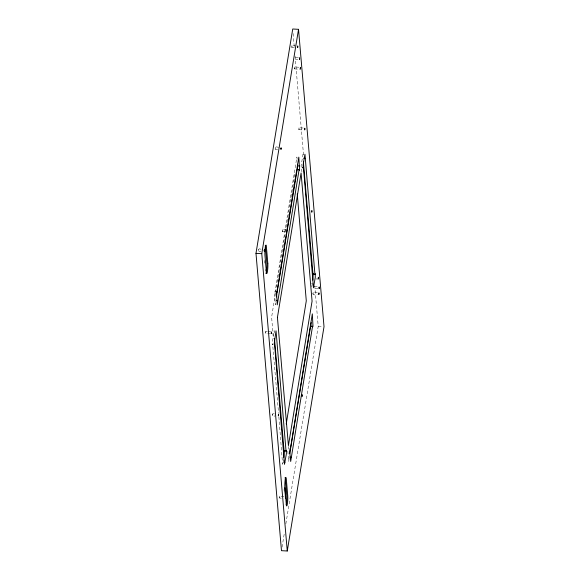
<?xml version="1.0" encoding="UTF-8"?>
<svg xmlns="http://www.w3.org/2000/svg" width="580" height="580" viewBox="0 0 580 580"><rect width="100%" height="100%" fill="white"/><g stroke="black" fill="none" stroke-linecap="round" stroke-linejoin="round"><path stroke-width="0.43" stroke-dasharray="2.9 2.17" d="M274.311 332.993L274.115 330.709L272.165 343.715L272.375 344.803L272.622 343.991L278.574 413.359M275.703 302.832L275.319 304.775L274.594 292.421L274.848 291.61L275.029 292.219L296.887 157.028L297.286 160.094M286.049 230.623L286.201 229.847L286.288 230.506M275.464 293.045L271.636 317.108L273.347 338.568M275.609 292.153L295.046 173.485M283.185 461.462L283.453 459.846M311.786 286.868L312.468 282.67M288.898 446.245L287.839 451.501L288.753 461.361L289.166 457.113M282.061 547.107L284.403 532.81M285.868 523.87L318.224 326.322L314.744 285.781M282.888 463.289L282.576 464.239L278.879 416.962M291.965 45.465L291.878 47.408L292.001 45.486L295.278 45.646M299.026 127.788L298.932 129.724L299.055 127.803L303.985 128.057M282.344 229.637L282.25 231.579L282.373 229.651L286.201 229.847M267.315 331.571C264.958 329.846 264.654 334.993 267.228 333.514M317.274 292.646C311.54 290.051 311.199 296.598 317.188 294.589M291.878 47.408L294.357 47.545M294.625 66.983L294.538 68.926L294.662 66.997L300.418 67.294M278.596 147.494C274.681 144.971 273.361 150.756 277.675 149.393M275.195 149.256L275.319 147.334M298.932 129.724L303.898 130M261.087 249.298C257.643 247.015 257.288 253.17 261 251.242M258.513 251.104L258.607 249.168M282.25 231.579L286.114 231.79M265.575 333.427L265.662 331.485M313.048 294.364L313.142 292.421M274.376 413.895C271.44 412.496 272.005 417.861 275.108 415.882M272.629 415.744L272.716 413.801M283.91 496.349L279.777 496.117L279.654 498.046L281.344 498.155M279.683 498.06L279.777 496.117M295.452 57.391L299.592 57.623M295.365 59.334L297.844 59.472M294.538 68.926L300.331 69.237M315.839 278.937L318.318 279.067M311.504 283.642L312.794 283.707M314.273 286.542L319.239 286.81M315.012 288.528L319.152 288.753M318.224 326.322L322.357 326.555M268.141 331.622L270.628 331.753M268.054 333.558L270.534 333.696M293.118 33.502L294.357 47.922M295.053 56.028L303.623 156.042M301.926 171.926L301.092 165.952L303.028 154.142L303.246 155.803M264.437 260.529L264.661 263.175M265.19 269.359L265.343 271.128M284.062 489.447L284.214 491.245"/><path stroke-width="0.87" d="M286.034 451.066L286.281 450.254L286.382 453.77L284.505 464.348L274.558 344.092L274.304 344.904L274.115 344.295L276.044 330.81L286.034 451.066L284.099 450.964L274.449 338.35M303.362 161.791L313.019 274.398L314.947 274.507L304.964 154.251L303.123 164.829L303.224 168.345L303.47 167.533L302.187 167.46M255.983 253.358L292.733 29L298.526 29.319L324.017 326.642L287.267 551L281.474 550.681L255.983 253.358L261.776 253.677L287.267 551M261.776 253.677L298.526 29.319M276.312 296.967L297.177 169.577L299.106 169.686L299.294 170.295L299.548 169.483L298.816 157.129L276.957 292.327L276.776 291.718L276.522 292.53L277.247 304.877L299.106 169.686M297.772 165.88L299.7 165.981M286.237 423.958L306.284 300.853L297.25 193.966M283.845 457.424L284.534 450.754M312.881 280.147L313.272 273.586L313.019 274.398M289.746 453.553L310.612 326.17L312.548 326.272L312.729 326.881L312.982 326.069L312.33 313.874L290.392 449.022L290.21 448.412L289.957 449.224L289.797 452.661L290.689 461.47L312.548 326.272M297.533 169.788L297.634 164.191M314.947 274.507L315.201 273.695L315.295 277.211L313.461 287.789L303.47 167.533M284.099 450.964L284.49 450.399M303.702 158.224L304.986 158.289M276.377 300.563L277.661 300.636M289.812 457.149L291.095 457.221M283.649 462.224L284.932 462.296M285.621 496.538L285.476 498.379L284.874 487.708A5.844 0.725 -86.9 0 1 285.258 479.464A5.844 0.725 -86.9 0 1 286.302 478.978L287.738 495.762A5.844 0.725 -86.9 0 1 287.361 503.998A5.844 0.725 -86.9 0 1 286.31 504.491L284.874 487.708M310.612 326.17L310.8 326.772L311.206 322.531M285.077 477.572A5.844 0.725 -86.9 0 1 285.338 478.921L286.774 495.712A5.844 0.725 -86.9 0 1 286.194 504.948M265.299 245.644A5.844 0.725 -86.9 0 1 265.408 246.493L266.851 263.284A5.844 0.725 -86.9 0 1 266.713 269.555A5.844 0.725 -86.9 0 1 265.865 273.47M264.226 250.509C264.357 253.3 264.618 247.442 264.226 250.509M271.288 332.826C271.418 335.61 271.665 329.781 271.288 332.826M280.909 148.661C281.039 151.445 281.3 145.631 280.909 148.661M277.428 317.427L288.419 445.607L312.076 301.172L301.085 172.992L277.428 317.427M278.342 415.149C278.473 417.934 278.733 412.083 278.342 415.149M297.591 46.813C297.721 49.597 297.982 43.783 297.591 46.813M299.425 58.653C299.548 61.429 299.817 55.615 299.425 58.653M300.251 68.324C300.382 71.101 300.65 65.243 300.251 68.324M304.645 129.13C304.783 131.921 305.036 126.063 304.645 129.13M302.079 395.618C302.209 398.395 302.477 392.587 302.079 395.618M311.707 211.446C311.837 214.237 312.098 208.387 311.707 211.446M318.239 278.161C318.369 280.945 318.63 275.094 318.239 278.161M318.761 293.77C318.899 296.547 319.145 290.718 318.761 293.77M319.072 287.839C319.203 290.623 319.464 284.809 319.072 287.839M267.815 263.334L266.38 246.551A5.844 0.725 -86.9 0 0 265.328 247.036A5.844 0.725 -86.9 0 0 264.944 255.28L266.387 272.063A5.844 0.725 -86.9 0 0 267.431 271.57A5.844 0.725 -86.9 0 0 267.815 263.334"/></g></svg>
